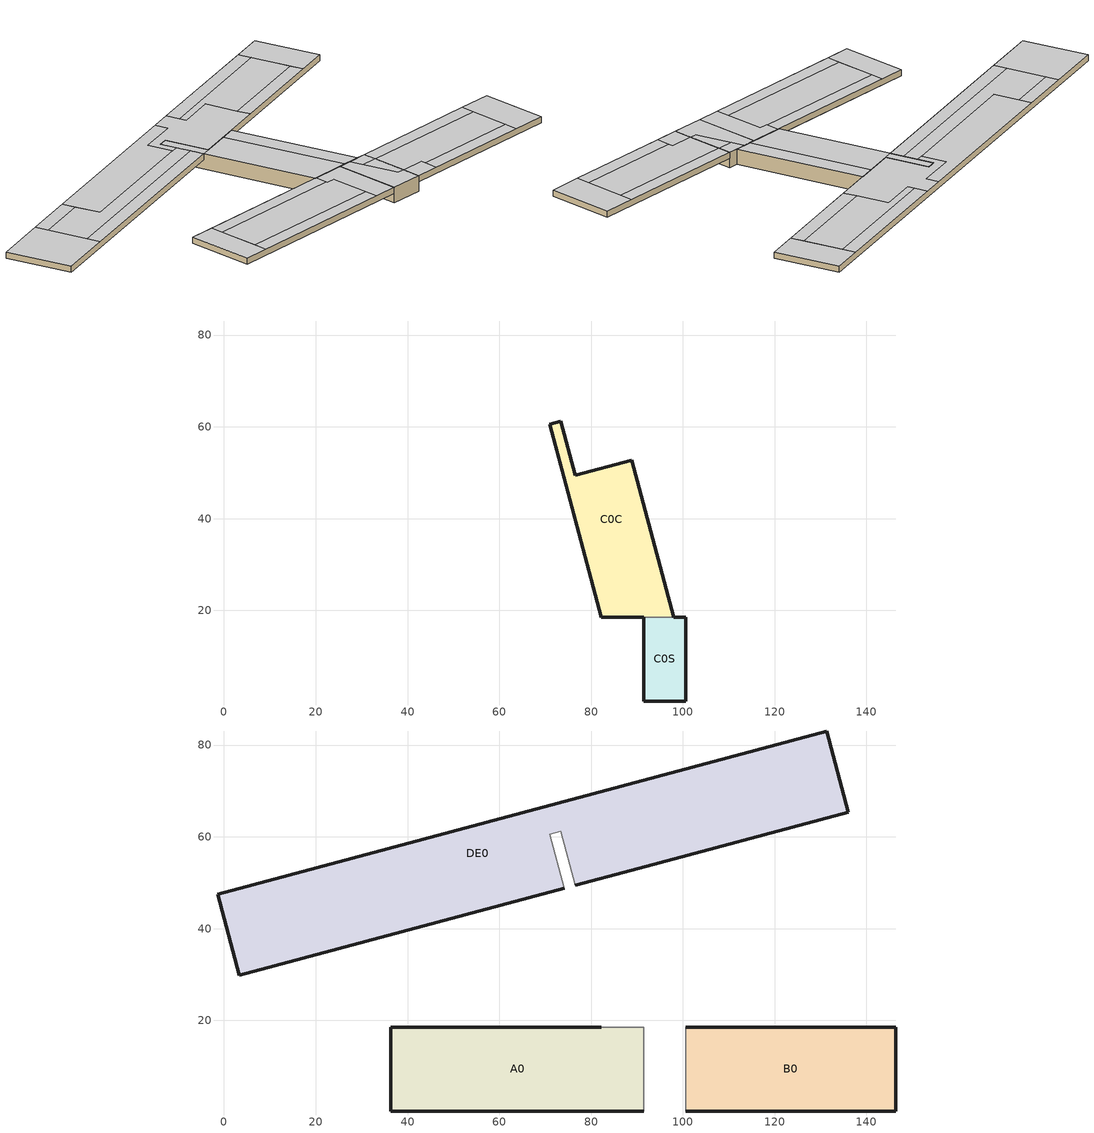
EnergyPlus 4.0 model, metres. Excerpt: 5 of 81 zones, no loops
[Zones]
C0C
 floor ground (Slab): 88.83,52.74 97.99,18.54 82.23,18.54 70.97,60.56 73.42,61.22 76.57,49.46 z-2.59
 wall adiabatic (Internal Walls): 88.83,52.74 76.57,49.46 73.42,61.22 70.97,60.56 74.12,48.8 z0:1.68; 82.23,18.54,1.68 82.23,18.54,0 91.44,18.54,0 91.44,18.54,-2.59 97.99,18.54,-2.59 97.99,18.54,1.68
 wall ground (Crawlspace Walls): 88.83,52.74 76.57,49.46 73.42,61.22 70.97,60.56 / 82.23,18.54 91.44,18.54 z-2.59:0; 97.99,18.54 88.83,52.74 z-2.59:1.68; 70.97,60.56,0 70.97,60.56,-2.59 82.23,18.54,-2.59 82.23,18.54,1.68 74.12,48.8,1.68 74.12,48.8,0
 ceiling to C1CE (Crawlspace Ceiling): 84.41,51.56 93.26,18.54 97.99,18.54 88.83,52.74 z1.68
 ceiling to C1N (Crawlspace Ceiling): 70.97,60.56 74.12,48.8 76.57,49.46 73.42,61.22 z1.68
 ceiling to C1CW (Crawlspace Ceiling): 74.12,48.8 82.23,18.54 93.26,18.54 84.41,51.56 z1.68
C0S
 floor ground (Slab): 100.58,18.54 100.58,0.25 91.44,0.25 91.44,18.54 z-2.59
 wall adiabatic (Internal Walls): 100.58,0.25 100.58,18.54 / 91.44,18.54 91.44,0.25 z0:1.68; 97.99,18.54 91.44,18.54 z-2.59:1.68
 wall ground (Crawlspace Walls): 91.44,0.25 100.58,0.25 / 100.58,18.54 97.99,18.54 z-2.59:1.68; 91.44,18.54 91.44,0.25 / 100.58,0.25 100.58,18.54 z-2.59:0
 ceiling to C1S (Crawlspace Ceiling): 91.44,18.54 91.44,0.25 100.58,0.25 100.58,5.31 98.59,5.31 95.05,18.54 z1.68
 ceiling to B1I (Crawlspace Ceiling): 96.03,14.88 98.59,5.31 100.58,5.31 100.58,14.88 z1.68
 ceiling to B1N (Crawlspace Ceiling): 95.05,18.54 96.03,14.88 100.58,14.88 100.58,18.54 z1.68
A0
 floor ground (Slab): 91.44,18.54 91.44,0.25 36.4,0.25 36.4,18.54 z0
 wall adiabatic (Internal Walls): 91.44,0.25 91.44,18.54 82.23,18.54 z0:1.68
 wall ground (Crawlspace Walls): 82.23,18.54 36.4,18.54 36.4,0.25 91.44,0.25 z0:1.68
 ceiling to C1S (Crawlspace Ceiling): 82.54,18.54 82.54,14.73 84.93,14.73 84.93,0.25 91.44,0.25 91.44,18.54 z1.68
 ceiling to A1W (Crawlspace Ceiling): 36.4,18.54 36.4,0.25 43.41,0.25 43.41,18.54 z1.68
 ceiling to A1S (Crawlspace Ceiling): 43.41,3.91 43.41,0.25 84.93,0.25 84.93,3.91 z1.68
 ceiling to A1I (Crawlspace Ceiling): 43.41,14.88 43.41,3.91 84.93,3.91 84.93,14.73 82.54,14.73 82.54,14.88 z1.68
 ceiling to A1N (Crawlspace Ceiling): 43.41,18.54 43.41,14.88 82.54,14.88 82.54,18.54 z1.68
B0
 floor ground (Slab): 146.42,18.54 146.42,0.25 100.58,0.25 100.58,18.54 z0
 wall ground (Crawlspace Walls): 100.58,0.25 146.42,0.25 146.42,18.54 100.58,18.54 z0:1.68
 wall adiabatic (Internal Walls): 100.58,18.54 100.58,0.25 z0:1.68
 ceiling to B1E (Crawlspace Ceiling): 137.27,18.54 137.27,0.25 146.42,0.25 146.42,18.54 z1.68
 ceiling to B1N (Crawlspace Ceiling): 100.58,18.54 100.58,14.88 137.27,14.88 137.27,18.54 z1.68
 ceiling to B1S (Crawlspace Ceiling): 107.27,3.91 107.27,0.25 137.27,0.25 137.27,3.91 z1.68
 ceiling to B1I (Crawlspace Ceiling): 100.58,14.88 100.58,5.31 107.27,5.31 107.27,3.91 137.27,3.91 137.27,14.88 z1.68
 ceiling to C1S (Crawlspace Ceiling): 100.58,5.31 100.58,0.25 107.27,0.25 107.27,5.31 z1.68
DE0
 floor ground (Slab): 131.32,83.06 136.06,65.4 76.57,49.46 73.42,61.22 70.97,60.56 74.12,48.8 3.35,29.84 -1.38,47.5 z0
 wall ground (Crawlspace Walls): 76.57,49.46 88.83,52.74 136.06,65.4 131.32,83.06 -1.38,47.5 3.35,29.84 74.12,48.8 z0:1.68
 wall adiabatic (Internal Walls): 74.12,48.8 70.97,60.56 73.42,61.22 76.57,49.46 z0:1.68
 ceiling to E1E (Crawlspace Ceiling): 122.49,80.69 127.22,63.03 136.06,65.4 131.32,83.06 z1.68
 ceiling to E1S (Crawlspace Ceiling): 98.08,59.01 99.03,55.47 127.22,63.03 126.28,66.56 z1.68
 ceiling to E1N (Crawlspace Ceiling): 84.14,70.42 85.09,66.89 123.44,77.16 122.49,80.69 z1.68
 ceiling to E1I (Crawlspace Ceiling): 85.09,66.89 85.6,64.97 95.75,67.69 98.08,59.01 126.28,66.56 123.44,77.16 z1.68
 ceiling to C1N (Crawlspace Ceiling): 68.29,62.36 70.09,55.69 72.13,56.23 70.97,60.56 73.42,61.22 76.57,49.46 99.03,55.47 95.75,67.69 85.6,64.97 84.14,70.42 78.22,68.83 79.17,65.27 z1.68
 ceiling to D1W (Crawlspace Ceiling): -1.38,47.5 3.35,29.84 18.95,34.02 14.22,51.68 z1.68
 ceiling to D1S (Crawlspace Ceiling): 18.01,37.55 18.95,34.02 74.12,48.8 73.17,52.33 z1.68
 ceiling to D1I (Crawlspace Ceiling): 15.17,48.15 18.01,37.55 73.17,52.33 72.13,56.23 31.42,45.32 29.58,52.01 z1.68
 ceiling to D1N (Crawlspace Ceiling): 14.22,51.68 15.17,48.15 29.58,52.01 28.61,55.54 z1.68
 ceiling to D1D (Crawlspace Ceiling): 28.61,55.54 31.42,45.32 70.09,55.69 68.29,62.36 79.17,65.27 78.22,68.83 z1.68
[Building]
NREL RSF1: North Axis {deg}=0; Terrain=Suburbs; Loads Convergence Tolerance Value=0.04; Temperature Convergence Tolerance Value {deltaC}=0.4; Solar Distribution=FullExterior; Maximum Number of Warmup Days=25
[Site:Location]
USA_CO_Golden-NREL_TMY3: Latitude {deg}=39.7406; Longitude {deg}=-105.171; Time Zone {hr}=-7; Elevation {m}=1768
[SizingPeriod:DesignDay] Barometric Pressure {Pa}=83411; Rain Indicator=0; Snow Indicator=0; Day of Month=21; Daylight Saving Time Indicator=0; Humidity Indicating Type=WetBulb
Name | Maximum Dry-Bulb Temperature {C} | Daily Temperature Range {deltaC} | Humidity Indicating Conditions at Maximum Dry-Bulb | Wind Speed {m/s} | Wind Direction {deg} | Sky Clearness | Month | Day Type
DENVER_STAPLETON Ann Htg 99.6% Condns DB | -20 | 0 | -20 | 2.3 | 180 | 0 | 12 | WinterDesignDay
DENVER_STAPLETON Ann Clg .4% Condns DB=>MWB | 34.1 | 15.2 | 15.8 | 4 | 120 | 1 | 7 | SummerDesignDay
[Material] Thermal Absorptance=0.9; Solar Absorptance=0.7; Visible Absorptance=0.7
Name | Roughness | Thickness {m} | Conductivity {W/m-K} | Density {kg/m3} | Specific Heat {J/kg-K}
2.5 Inch lightweight concrete | MediumRough | 0.0635001 | 0.53 | 1280 | 840
4.5 Inch lightweight concrete | MediumRough | 0.1143 | 0.53 | 1280 | 840
6.0 Inch lightweight concrete | MediumRough | 0.1524 | 0.53 | 1280 | 840
6 inch Heavyweight Concrete | MediumRough | 0.1524 | 1.95 | 2240 | 900
12 inch Heavyweight Concrete | MediumRough | 0.304801 | 1.95 | 2240 | 900
Steel Panel | MediumSmooth | 0.001016 | 45.3 | 7830 | 500
16mm gypsum board | MediumSmooth | 0.016 | 0.16 | 800 | 1090
[Material:NoMass]
Floor Insulation (R12): Roughness=MediumSmooth; Thermal Resistance {m2-K/W}=2.11332; Thermal Absorptance=0.9; Solar Absorptance=0.7; Visible Absorptance=0.7
[Material:AirGap]
Name | Thermal Resistance {m2-K/W}
F04 Wall air space resistance | 0.15
10 inch Underfloor Airspace | 0.18
[Construction]
Internal Walls: 16mm gypsum board, F04 Wall air space resistance, 16mm gypsum board
Crawlspace Ceiling: 2.5 Inch lightweight concrete, 10 inch Underfloor Airspace, 6.0 Inch lightweight concrete, 4.5 Inch lightweight concrete, Steel Panel
Crawlspace Walls: 12 inch Heavyweight Concrete
Slab: Floor Insulation (R12), 6 inch Heavyweight Concrete
[AvailabilityManager:NightCycle] Applicability Schedule=Always 1; Control Type=StayOff; Thermostat Tolerance {deltaC}=1; Cycling Run Time {s}=3600
Name | Fan Schedule
South AHU Availability; North AHU Availability; Conference AHU Availability; Exercise AHU Availability; Library AHU Availability | AHU Operating Schedule
Data Center AHU Availability | On
[Zone]
A0; B0; C0S; C0C; DE0: 0, 0, 0, 1
[SurfaceProperty:OtherSideConditionsModel]
TSC OSCM: Type of Modeling=GapConvectionRadiation
[UtilityCost:Tariff] Monthly Charge or Variable=25
Name | Output Meter | Conversion Factor Choice | Season Schedule
Xcel SG Tariff | Electricity:Facility | kWh | Xcel Energy Elec Season Sch
Xcel NG Tariff | Gas:Facility | Therm
[UtilityCost:Charge:Simple]
Name | Charge Variable | Tariff | Source Variable | Season | Category Variable | Cost per Unit Value or Variable
 | Xcel SG Sumr Dem Rate | Xcel SG Tariff | totalDemand | Summer | DemandCharges | 16.02
 | Xcel SG Wintr Dem Rate | Xcel SG Tariff | totalDemand | Winter | DemandCharges | 14.67
 | Xcel SG Enrgy Rate | Xcel SG Tariff | totalEnergy | Summer | EnergyCharges | 0.04867
 | Xcel SG Enrgy Rate | Xcel SG Tariff | totalEnergy | Summer | EnergyCharges | 0.03069
 | Xcel NG Enrgy Rate | Xcel NG Tariff | totalEnergy | Annual | EnergyCharges | 0.755
[Schedule:Compact]
AHU Operating Schedule: Through: 12/31, For: Weekdays SummerDesignDay, Until: 8:00, 0, Until: 18:00, 1, Until: 24:00, 0, For: AllOtherDays, Until: 24:00, 0
On: Through: 12/31, For: Alldays, Until: 24:00, 1
Always 1: Through: 12/31, For: AllDays, Until: 24:00, 1
Xcel Energy Elec Season Sch: Through: 5/31, For: AllDays, Until: 24:00, 1, Through: 9/30, For: AllDays, Until: 24:00, 3, Through: 12/31, For: AllDays, Until: 24:00, 1
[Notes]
From counter.inc created by EP-Launch when running groups of files
Output files                          10-Proposed
Run description                       Add TSC to get to Proposed
Parent Run                            Evap Cooling
Run Flag                              yes
Weather file                          USA_CO_Golden-NREL.724666_TMY3.epw
Internal Gains
